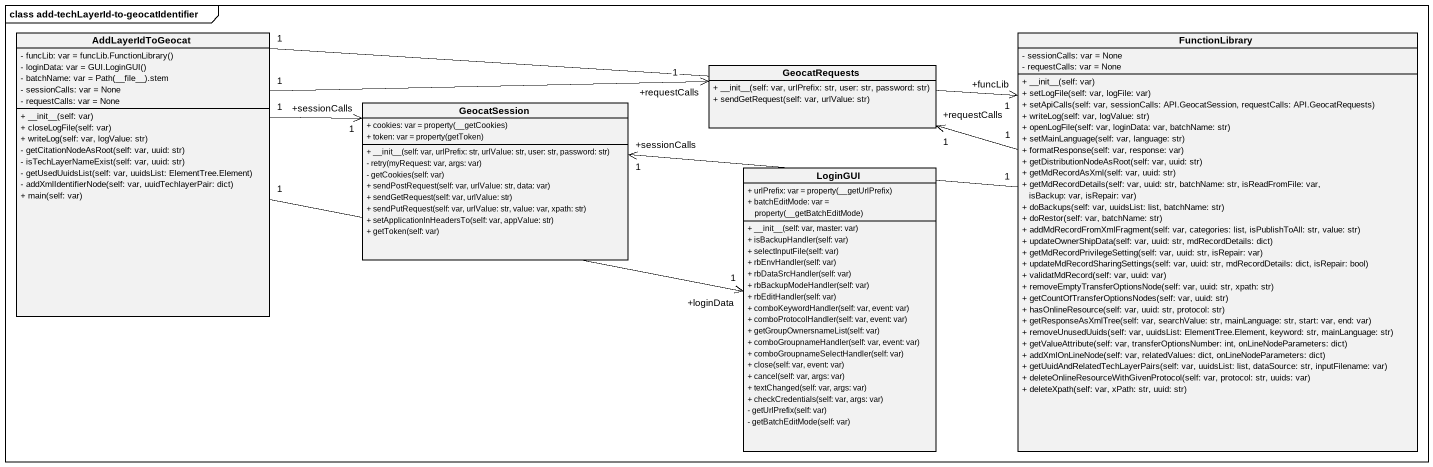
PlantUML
@startuml
mainframe class add-techLayerId-to-geocatIdentifier
hide circle
hide empty members
skinparam classAttributeIconSize 0
class AddLayerIdToGeocat {
  {field} - funcLib: var = funcLib.FunctionLibrary()
  {field} - loginData: var = GUI.LoginGUI()
  {field} - batchName: var = Path(~__file~__).stem
  - sessionCalls: var = None
  - requestCalls: var = None
  + ~__init~__(self: var)
  + closeLogFile(self: var)
  + writeLog(self: var, logValue: str)
  - getCitationNodeAsRoot(self: var, uuid: str)
  - isTechLayerNameExist(self: var, uuid: str)
  - getUsedUuidsList(self: var, uuidsList: ElementTree.Element)
  - addXmlIdentifierNode(self: var, uuidTechlayerPair: dict)
  + main(self: var)
}
class GeocatRequests {
  + ~__init~__(self: var, urlPrefix: str, user: str, password: str)
  + sendGetRequest(self: var, urlValue: str)
}
class FunctionLibrary {
  - sessionCalls: var = None
  - requestCalls: var = None
  + ~__init~__(self: var)
  + setLogFile(self: var, logFile: var)
  + setApiCalls(self: var, sessionCalls: API.GeocatSession, requestCalls: API.GeocatRequests)
  + writeLog(self: var, logValue: str)
  + openLogFile(self: var, loginData: var, batchName: str)
  + setMainLanguage(self: var, language: str)
  + formatResponse(self: var, response: var)
  + getDistributionNodeAsRoot(self: var, uuid: str)
  + getMdRecordAsXml(self: var, uuid: str)
  + getMdRecordDetails(self: var, uuid: str, batchName: str, isReadFromFile: var, isBackup: var, isRepair: var)
  + doBackups(self: var, uuidsList: list, batchName: str)
  + doRestor(self: var, batchName: str)
  + addMdRecordFromXmlFragment(self: var, categories: list, isPublishToAll: str, value: str)
  + updateOwnerShipData(self: var, uuid: str, mdRecordDetails: dict)
  + getMdRecordPrivilegeSetting(self: var, uuid: str, isRepair: var)
  + updateMdRecordSharingSettings(self: var, uuid: str, mdRecordDetails: dict, isRepair: bool)
  + validatMdRecord(self: var, uuid: var)
  + removeEmptyTransferOptionsNode(self: var, uuid: str, xpath: str)
  + getCountOfTransferOptionsNodes(self: var, uuid: str)
  + hasOnlineResource(self: var, uuid: str, protocol: str)
  + getResponseAsXmlTree(self: var, searchValue: str, mainLanguage: str, start: var, end: var)
  + removeUnusedUuids(self: var, uuidsList: ElementTree.Element, keyword: str, mainLanguage: str)
  + getValueAttribute(self: var, transferOptionsNumber: int, onLineNodeParameters: dict)
  + addXmlOnLineNode(self: var, relatedValues: dict, onLineNodeParameters: dict)
  + getUuidAndRelatedTechLayerPairs(self: var, uuidsList: list, dataSource: str, inputFilename: var)
  + deleteOnlineResourceWithGivenProtocol(self: var, protocol: str, uuids: var)
  + deleteXpath(self: var, xPath: str, uuid: str)
}
class GeocatSession {
  {field} + cookies: var = property(__getCookies)
  {field} + token: var = property(getToken)
  + ~__init~__(self: var, urlPrefix: str, urlValue: str, user: str, password: str)
  - retry(myRequest: var, args: var)
  - getCookies(self: var)
  + sendPostRequest(self: var, urlValue: str, data: var)
  + sendGetRequest(self: var, urlValue: str)
  + sendPutRequest(self: var, urlValue: str, value: var, xpath: str)
  + setApplicationInHeadersTo(self: var, appValue: str)
  + getToken(self: var)
}
class LoginGUI {
  {field} + urlPrefix: var = property(__getUrlPrefix)
  {field} + batchEditMode: var = property(__getBatchEditMode)
  + ~__init~__(self: var, master: var)
  + isBackupHandler(self: var)
  + selectInputFile(self: var)
  + rbEnvHandler(self: var)
  + rbDataSrcHandler(self: var)
  + rbBackupModeHandler(self: var)
  + rbEditHandler(self: var)
  + comboKeywordHandler(self: var, event: var)
  + comboProtocolHandler(self: var, event: var)
  + getGroupOwnersnameList(self: var)
  + comboGroupnameHandler(self: var, event: var)
  + comboGroupnameSelectHandler(self: var)
  + close(self: var, event: var)
  + cancel(self: var, args: var)
  + textChanged(self: var, args: var)
  + checkCredentials(self: var, args: var)
  - getUrlPrefix(self: var)
  - getBatchEditMode(self: var)
}
AddLayerIdToGeocat "1" -right-> "+requestCalls\n1" GeocatRequests
AddLayerIdToGeocat "1" -right-> "+funcLib\n1" FunctionLibrary
AddLayerIdToGeocat "1" -right-> "+sessionCalls\n1" GeocatSession
AddLayerIdToGeocat "1" -right-> "+loginData\n1" LoginGUI
FunctionLibrary "1" -left-> "+requestCalls\n1" GeocatRequests
FunctionLibrary "1" -left-> "+sessionCalls\n1" GeocatSession
@enduml
